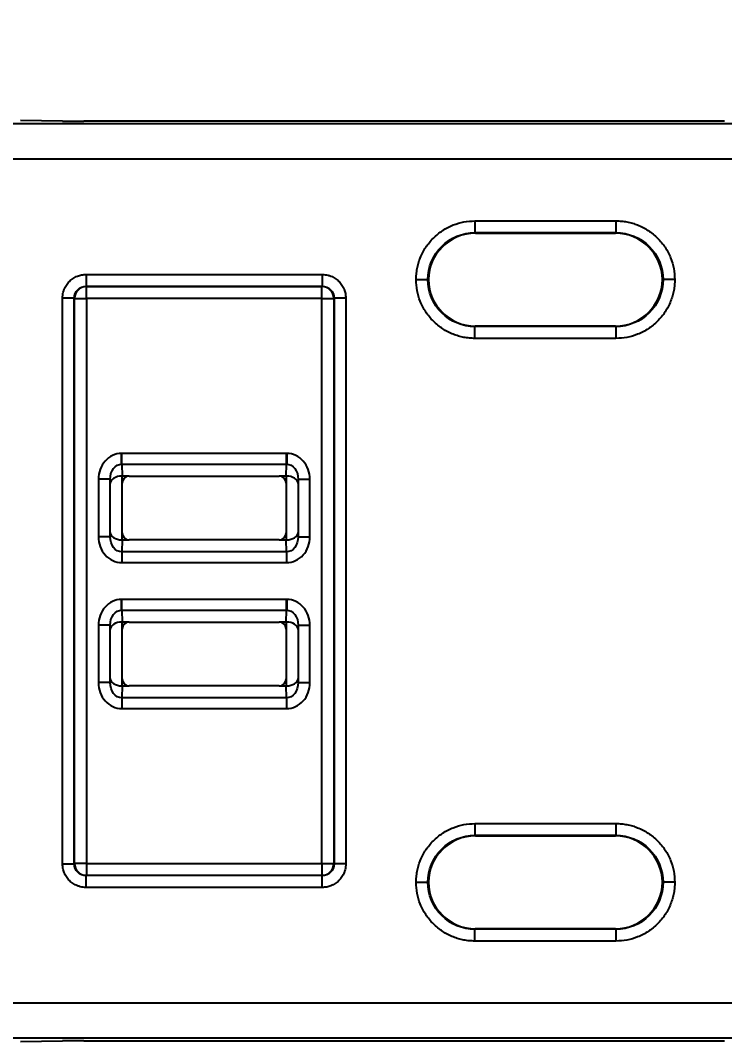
# Model space of a CAD drawing. Header units: inches. Extents: x 897.4 to 914.4, y -8.5 to 2.5.
# Drawn here: x 903.022 to 903.611, y -0.306 to 0.548 of the extents above; entities that cross this region are included whole.
import ezdxf

# ---------------------------------------------------------------- set-up
doc = ezdxf.new("R2010")
doc.units = ezdxf.units.IN
doc.header["$LTSCALE"] = 4
doc.header["$MEASUREMENT"] = 0
doc.layers.get('0').update_dxf_attribs({"linetype": 'CONTINUOUS'})
doc.layers.get('DEFPOINTS').update_dxf_attribs({"linetype": 'CONTINUOUS'})
doc.layers.add('DIMENSIONS', color=140, linetype='CONTINUOUS')
doc.styles.get("Standard").update_dxf_attribs({"font": 'romans.shx'})
doc.dimstyles.get("Standard").update_dxf_attribs({"dimtxt": 0.15, "dimasz": 0.18, "dimexe": 0.0625, "dimexo": 0.125, "dimgap": 0.0625, "dimtad": 0, "dimtih": 1, "dimtoh": 1, "dimzin": 0, "dimdsep": 46, "dimtxsty": 'Standard', "dimcen": 0.09, "dimadec": 0, "dimazin": 0, "dimtfac": 1, "dimtofl": 0, "dimtmove": 0, "dimatfit": 3, "dimfxl": 1, "dimtolj": 1, "dimtzin": 0, "dimarcsym": 0})

# ---------------------------------------------------------------- blocks, each defined once
blk = doc.blocks.new('*D14')
at = {"layer": 'DEFPOINTS', "color": 0}
for p in [(906.0023, 1.19394), (902.10105, 0.38594), (906.0023, 0.38594)]:
    blk.add_point(p, dxfattribs=at)
at = {"layer": 'DIMENSIONS', "color": 0, "lineweight": -2}
for p, q in [((902.10105, 0.51094), (902.10105, 1.25644)), ((906.0023, 0.51094), (906.0023, 1.25644)), ((902.28105, 1.19394), (903.67132, 1.19394)), ((905.8223, 1.19394), (904.43203, 1.19394))]:
    blk.add_line(p, q, dxfattribs=at)
at = {"layer": 'DIMENSIONS', "color": 0}
for points in [[(902.28105, 1.22394), (902.28105, 1.16394), (902.10105, 1.19394)], [(905.8223, 1.22394), (905.8223, 1.16394), (906.0023, 1.19394)]]:
    blk.add_solid(points, dxfattribs=at)
at = {"layer": 'DIMENSIONS', "color": 0, "char_height": 0.15, "attachment_point": 5}
for s, insert in [('\\A1;3.90', (904.05167, 1.33144)), ('\\A1;[99.1]', (904.05167, 1.01715))]:
    blk.add_mtext(s, dxfattribs=dict(at, insert=insert))

msp = doc.modelspace()

# ---------------------------------------------------------------- linework, layer by layer
for p, q in [((903.98946, 0.46125), (902.97318, 0.46125)), ((903.05731, 0.46359), (903.02201, 0.46425)), ((903.61093, 0.46349), (903.07515, 0.46349)), ((903.98844, 0.43172), (902.97318, 0.43172)), ((903.40215, 0.3802), (903.52009, 0.3802)), ((903.40215, 0.3802), (903.40215, 0.37036)), ((903.52009, 0.3802), (903.52009, 0.37036)), ((903.40215, 0.37036), (903.52009, 0.37036)), ((903.40215, 0.37036), (903.40258, 0.36993)), ((903.40258, 0.36993), (903.51966, 0.36993)), ((903.51966, 0.36993), (903.52009, 0.37036)), ((903.07692, 0.33535), (903.27446, 0.33535)), ((903.07692, 0.33535), (903.07692, 0.32551)), ((903.27446, 0.33535), (903.27446, 0.32551)), ((903.07692, 0.32551), (903.27446, 0.32551)), ((903.07692, 0.32551), (903.07718, 0.32525)), ((903.07718, 0.32525), (903.2742, 0.32525)), ((903.07718, 0.31541), (903.07718, 0.32525)), ((903.2742, 0.32525), (903.27446, 0.32551)), ((903.2742, 0.31541), (903.2742, 0.32525)), ((903.36322, 0.33107), (903.36278, 0.33107)), ((903.55903, 0.33107), (903.55946, 0.33107)), ((903.05724, -0.15746), (903.05724, 0.31567)), ((903.06708, 0.31567), (903.05724, 0.31567)), ((903.06708, -0.15746), (903.06708, 0.31567)), ((903.06734, 0.31541), (903.06708, 0.31567)), ((903.06734, -0.1572), (903.06734, 0.31541)), ((903.06734, 0.31541), (903.07718, 0.31541)), ((903.07718, 0.31541), (903.07718, -0.1572)), ((903.2742, 0.31541), (903.07718, 0.31541)), ((903.2742, 0.31541), (903.28404, 0.31541)), ((903.2742, -0.1572), (903.2742, 0.31541)), ((903.2843, 0.31567), (903.28404, 0.31541)), ((903.28404, 0.31541), (903.28404, -0.1572)), ((903.2843, 0.31567), (903.2843, -0.15746)), ((903.29414, 0.31567), (903.2843, 0.31567)), ((903.29414, 0.31567), (903.29414, -0.15746)), ((903.40258, 0.29222), (903.40215, 0.29179)), ((903.52009, 0.29179), (903.40215, 0.29179)), ((903.40215, 0.28195), (903.40215, 0.29179)), ((903.51966, 0.29222), (903.40258, 0.29222)), ((903.52009, 0.29179), (903.51966, 0.29222)), ((903.52009, 0.29179), (903.52009, 0.28195)), ((903.52009, 0.28195), (903.40215, 0.28195)), ((903.10681, 0.18577), (903.10647, 0.18577)), ((903.24457, 0.18577), (903.10681, 0.18577)), ((903.10681, 0.17685), (903.10681, 0.18577)), ((903.24491, 0.18577), (903.24457, 0.18577)), ((903.24457, 0.17685), (903.24457, 0.18577)), ((903.10681, 0.17685), (903.24457, 0.17685)), ((903.10681, 0.17685), (903.10699, 0.16683)), ((903.24439, 0.16683), (903.24457, 0.17685)), ((903.08719, 0.16413), (903.08719, 0.11613)), ((903.09703, 0.16413), (903.08719, 0.16413)), ((903.09703, 0.11613), (903.09703, 0.16413)), ((903.0971, 0.16056), (903.09703, 0.16413)), ((903.10694, 0.16683), (903.10694, 0.11343)), ((903.11298, 0.16683), (903.10699, 0.16683)), ((903.11298, 0.16683), (903.2384, 0.16683)), ((903.24439, 0.16683), (903.2384, 0.16683)), ((903.24444, 0.11343), (903.24444, 0.16683)), ((903.25434, 0.16413), (903.25428, 0.16056)), ((903.25434, 0.16413), (903.25434, 0.11613)), ((903.25434, 0.16413), (903.26419, 0.16413)), ((903.26419, 0.11613), (903.26419, 0.16413)), ((903.0971, 0.1197), (903.0971, 0.16056)), ((903.10707, 0.11933), (903.10707, 0.16093)), ((903.24431, 0.16093), (903.24431, 0.11933)), ((903.25428, 0.16056), (903.25428, 0.1197)), ((903.09703, 0.11613), (903.0971, 0.1197)), ((903.25428, 0.1197), (903.25434, 0.11613)), ((903.09703, 0.11613), (903.08719, 0.11613)), ((903.10699, 0.11343), (903.10681, 0.10341)), ((903.10699, 0.11343), (903.11298, 0.11343)), ((903.2384, 0.11343), (903.11298, 0.11343)), ((903.2384, 0.11343), (903.24439, 0.11343)), ((903.24457, 0.10341), (903.24439, 0.11343)), ((903.25434, 0.11613), (903.26419, 0.11613)), ((903.10681, 0.10341), (903.10681, 0.09449)), ((903.24457, 0.10341), (903.10681, 0.10341)), ((903.24457, 0.10341), (903.24457, 0.09449)), ((903.10681, 0.09449), (903.24457, 0.09449)), ((903.10681, 0.06372), (903.10647, 0.06372)), ((903.24457, 0.06372), (903.10681, 0.06372)), ((903.10681, 0.0548), (903.10681, 0.06372)), ((903.24491, 0.06372), (903.24457, 0.06372)), ((903.24457, 0.0548), (903.24457, 0.06372)), ((903.10681, 0.0548), (903.24457, 0.0548)), ((903.10681, 0.0548), (903.10699, 0.04478)), ((903.24439, 0.04478), (903.24457, 0.0548)), ((903.10694, 0.04478), (903.10694, -0.00862)), ((903.11298, 0.04478), (903.10699, 0.04478)), ((903.11298, 0.04478), (903.2384, 0.04478)), ((903.24439, 0.04478), (903.2384, 0.04478)), ((903.24444, -0.00862), (903.24444, 0.04478)), ((903.08719, 0.04208), (903.08719, -0.00592)), ((903.09703, 0.04208), (903.08719, 0.04208)), ((903.09703, -0.00592), (903.09703, 0.04208)), ((903.0971, 0.03851), (903.09703, 0.04208)), ((903.0971, -0.00235), (903.0971, 0.03851)), ((903.10707, -0.00272), (903.10707, 0.03888)), ((903.24431, 0.03888), (903.24431, -0.00272)), ((903.25434, 0.04208), (903.25428, 0.03851)), ((903.25428, 0.03851), (903.25428, -0.00235)), ((903.25434, 0.04208), (903.25434, -0.00592)), ((903.25434, 0.04208), (903.26419, 0.04208)), ((903.26419, -0.00592), (903.26419, 0.04208)), ((903.09703, -0.00592), (903.08719, -0.00592)), ((903.09703, -0.00592), (903.0971, -0.00235)), ((903.25428, -0.00235), (903.25434, -0.00592)), ((903.25434, -0.00592), (903.26419, -0.00592)), ((903.10699, -0.00862), (903.10681, -0.01864)), ((903.10699, -0.00862), (903.11298, -0.00862)), ((903.2384, -0.00862), (903.11298, -0.00862)), ((903.2384, -0.00862), (903.24439, -0.00862)), ((903.24457, -0.01864), (903.24439, -0.00862)), ((903.10681, -0.01864), (903.10681, -0.02756)), ((903.24457, -0.01864), (903.10681, -0.01864)), ((903.24457, -0.01864), (903.24457, -0.02756)), ((903.10681, -0.02756), (903.24457, -0.02756)), ((903.40215, -0.12374), (903.52009, -0.12374)), ((903.40215, -0.12374), (903.40215, -0.13358)), ((903.52009, -0.12374), (903.52009, -0.13358)), ((903.40215, -0.13358), (903.52009, -0.13358)), ((903.40215, -0.13358), (903.40258, -0.13401)), ((903.40258, -0.13401), (903.51966, -0.13401)), ((903.51966, -0.13401), (903.52009, -0.13358)), ((903.05724, -0.15746), (903.06708, -0.15746)), ((903.06708, -0.15746), (903.06734, -0.1572)), ((903.07718, -0.1572), (903.06734, -0.1572)), ((903.07718, -0.1572), (903.07718, -0.16704)), ((903.07718, -0.1572), (903.2742, -0.1572)), ((903.2742, -0.1572), (903.2742, -0.16704)), ((903.2742, -0.1572), (903.28404, -0.1572)), ((903.28404, -0.1572), (903.2843, -0.15746)), ((903.29414, -0.15746), (903.2843, -0.15746)), ((903.07718, -0.16704), (903.07692, -0.1673)), ((903.27446, -0.1673), (903.07692, -0.1673)), ((903.07692, -0.17714), (903.07692, -0.1673)), ((903.2742, -0.16704), (903.07718, -0.16704)), ((903.27446, -0.1673), (903.2742, -0.16704)), ((903.27446, -0.17714), (903.27446, -0.1673)), ((903.27446, -0.17714), (903.07692, -0.17714)), ((903.36322, -0.17286), (903.36278, -0.17286)), ((903.55903, -0.17286), (903.55946, -0.17286)), ((903.40258, -0.21172), (903.40215, -0.21215)), ((903.52009, -0.21215), (903.40215, -0.21215)), ((903.40215, -0.22199), (903.40215, -0.21215)), ((903.51966, -0.21172), (903.40258, -0.21172)), ((903.52009, -0.21215), (903.51966, -0.21172)), ((903.52009, -0.21215), (903.52009, -0.22199)), ((903.52009, -0.22199), (903.40215, -0.22199)), ((902.97318, -0.27351), (903.98844, -0.27351)), ((902.97318, -0.30304), (903.98946, -0.30304)), ((903.02201, -0.30603), (903.05731, -0.30537)), ((903.07515, -0.30528), (903.61093, -0.30528))]:
    msp.add_line(p, q)
at = {"flags": 128}
for points in [[(903.10664, 0.17685), (903.10663, 0.17753), (903.10661, 0.17837), (903.10659, 0.17936), (903.10657, 0.18048), (903.10655, 0.18171), (903.10652, 0.18301), (903.1065, 0.18438), (903.10647, 0.18577)], [(903.24491, 0.18577), (903.24488, 0.18438), (903.24486, 0.18301), (903.24483, 0.18171), (903.24481, 0.18048), (903.24479, 0.17936), (903.24477, 0.17837), (903.24475, 0.17753), (903.24474, 0.17685)], [(903.10664, 0.0548), (903.10663, 0.05548), (903.10661, 0.05632), (903.10659, 0.05731), (903.10657, 0.05843), (903.10655, 0.05966), (903.10652, 0.06097), (903.1065, 0.06233), (903.10647, 0.06372)], [(903.24491, 0.06372), (903.24488, 0.06233), (903.24486, 0.06097), (903.24483, 0.05966), (903.24481, 0.05843), (903.24479, 0.05731), (903.24477, 0.05632), (903.24475, 0.05548), (903.24474, 0.0548)]]:
    msp.add_lwpolyline(points, dxfattribs=at)
for centre, start, end in [((903.07718, 0.31541), 90.0049, 179.99488), ((903.2742, 0.31541), 0.00487, 89.99491), ((903.07718, -0.1572), 180.00512, 269.9951), ((903.2742, -0.1572), 270.00509, 359.99513)]:
    msp.add_arc(centre, 0.00984, start, end)
for centre, major_axis, ratio, start_param, end_param in [((903.07515, 0.46366), (0.01969, 0), 0.008727, 3.577925, 4.712389), ((903.40258, 0.33056), (0.02784, -0.02784), 0.999924, 2.356233, 3.913901), ((903.51966, 0.33056), (-0.02784, -0.02784), 0.999924, 2.369284, 3.926953), ((903.40258, 0.33159), (0.02784, 0.02784), 0.999924, 2.369285, 3.926953), ((903.51966, 0.33159), (-0.02784, 0.02784), 0.999924, 2.356233, 3.9139), ((903.10694, 0.16056), (0.00984, 0.00009), 0.637023, 1.562317, 3.126906), ((903.11298, 0.16093), (0.00418, -0.00418), 0.999924, 2.356233, 3.926953), ((903.2384, 0.16093), (-0.00418, -0.00418), 0.999924, 2.356233, 3.926953), ((903.24444, 0.16056), (0.00984, -0.00009), 0.637023, 0.014687, 1.579276), ((903.10694, 0.1197), (0.00984, -0.00009), 0.637023, 3.15628, 4.720869), ((903.24444, 0.1197), (0.00984, 0.00009), 0.637023, 4.703909, 6.268498), ((903.11298, 0.11933), (-0.00418, -0.00418), 0.999924, 5.497825, 7.068545), ((903.2384, 0.11933), (0.00418, -0.00418), 0.999924, 5.497825, 7.068545), ((903.10694, 0.03851), (0.00984, 0.00009), 0.637023, 1.562317, 3.126906), ((903.11298, 0.03888), (0.00418, -0.00418), 0.999924, 2.356233, 3.926953), ((903.2384, 0.03888), (-0.00418, -0.00418), 0.999924, 2.356233, 3.926953), ((903.24444, 0.03851), (0.00984, -0.00009), 0.637023, 0.014687, 1.579276), ((903.10694, -0.00235), (0.00984, -0.00009), 0.637023, 3.15628, 4.720869), ((903.11298, -0.00272), (-0.00418, -0.00418), 0.999924, 5.497825, 7.068545), ((903.2384, -0.00272), (0.00418, -0.00418), 0.999924, 5.497825, 7.068545), ((903.24444, -0.00235), (0.00984, 0.00009), 0.637023, 4.703909, 6.268498), ((903.40258, -0.17338), (0.02784, -0.02784), 0.999924, 2.356233, 3.913901), ((903.51966, -0.17338), (-0.02784, -0.02784), 0.999924, 2.369285, 3.926953), ((903.40258, -0.17235), (0.02784, 0.02784), 0.999924, 2.369285, 3.926953), ((903.51966, -0.17235), (-0.02784, 0.02784), 0.999924, 2.356233, 3.913901), ((903.07515, -0.30545), (0.01969, 0), 0.008727, 1.570796, 2.70526)]:
    msp.add_ellipse(centre, major_axis=major_axis, ratio=ratio, start_param=start_param, end_param=end_param)
for points, knots in [([(903.35294, 0.33105), (903.35298, 0.3326), (903.35307, 0.33569), (903.35375, 0.34028), (903.35483, 0.34478), (903.35693, 0.35087), (903.36074, 0.35824), (903.36714, 0.36604), (903.37495, 0.37244), (903.38369, 0.37692), (903.39288, 0.37971), (903.39906, 0.38004), (903.40215, 0.3802)], [0, 0, 0, 0, 0.060274, 0.120045, 0.179851, 0.240228, 0.370043, 0.500131, 0.629944, 0.760033, 0.879946, 1, 1, 1, 1]), ([(903.52009, 0.3802), (903.52164, 0.38016), (903.52473, 0.38008), (903.52931, 0.37941), (903.53382, 0.37833), (903.5399, 0.37624), (903.54728, 0.37245), (903.55508, 0.36606), (903.5615, 0.35827), (903.56599, 0.34954), (903.56879, 0.34036), (903.56913, 0.33419), (903.5693, 0.33109)], [0, 0, 0, 0, 0.060277, 0.12005, 0.179859, 0.240239, 0.370048, 0.500131, 0.629938, 0.760022, 0.87994, 1, 1, 1, 1]), ([(903.36278, 0.33107), (903.36281, 0.34137), (903.36706, 0.35159), (903.38163, 0.36613), (903.39186, 0.37036), (903.40215, 0.37036)], [0, 0, 0, 0, 0.5, 0.5, 1, 1, 1, 1]), ([(903.52009, 0.37036), (903.53039, 0.37036), (903.54062, 0.36613), (903.55519, 0.35159), (903.55944, 0.34137), (903.55946, 0.33107)], [0, 0, 0, 0, 0.5, 0.5, 1, 1, 1, 1]), ([(903.05724, 0.31567), (903.05726, 0.31649), (903.05732, 0.31813), (903.05781, 0.32056), (903.05872, 0.3234), (903.06034, 0.32654), (903.06288, 0.32966), (903.06602, 0.33224), (903.06951, 0.33403), (903.0732, 0.33516), (903.07567, 0.33529), (903.07692, 0.33535)], [0, 0, 0, 0, 0.079599, 0.159226, 0.240133, 0.368604, 0.500069, 0.628541, 0.760008, 0.87928, 1, 1, 1, 1]), ([(903.27446, 0.33535), (903.27528, 0.33533), (903.27692, 0.33527), (903.27935, 0.33478), (903.28219, 0.33387), (903.28533, 0.33225), (903.28845, 0.32971), (903.29103, 0.32657), (903.29282, 0.32308), (903.29395, 0.31939), (903.29408, 0.31692), (903.29414, 0.31567)], [0, 0, 0, 0, 0.079599, 0.159226, 0.240133, 0.368604, 0.500069, 0.628541, 0.760008, 0.87928, 1, 1, 1, 1]), ([(903.06708, 0.31567), (903.06708, 0.31825), (903.06814, 0.32081), (903.07178, 0.32445), (903.07434, 0.32551), (903.07692, 0.32551)], [0, 0, 0, 0, 0.5, 0.5, 1, 1, 1, 1]), ([(903.27446, 0.32551), (903.27704, 0.32551), (903.2796, 0.32445), (903.28324, 0.32081), (903.2843, 0.31825), (903.2843, 0.31567)], [0, 0, 0, 0, 0.5, 0.5, 1, 1, 1, 1]), ([(903.35294, 0.33105), (903.35525, 0.33106), (903.35795, 0.33106), (903.36179, 0.33106), (903.36276, 0.33107), (903.36278, 0.33107)], [0, 0, 0, 0, 0.5, 0.5, 1, 1, 1, 1]), ([(903.40215, 0.28195), (903.4006, 0.28199), (903.39752, 0.28207), (903.39293, 0.28274), (903.38843, 0.28382), (903.38234, 0.28591), (903.37497, 0.2897), (903.36716, 0.29608), (903.36075, 0.30388), (903.35626, 0.31261), (903.35345, 0.32178), (903.35311, 0.32796), (903.35294, 0.33105)], [0, 0, 0, 0, 0.060277, 0.12005, 0.179859, 0.240239, 0.370048, 0.500131, 0.629938, 0.760022, 0.87994, 1, 1, 1, 1]), ([(903.40215, 0.29179), (903.39186, 0.29179), (903.38163, 0.29602), (903.36706, 0.31056), (903.36281, 0.32078), (903.36278, 0.33107)], [0, 0, 0, 0, 0.5, 0.5, 1, 1, 1, 1]), ([(903.5693, 0.33109), (903.56926, 0.32954), (903.56918, 0.32646), (903.5685, 0.32187), (903.56741, 0.31737), (903.56532, 0.31128), (903.56151, 0.30391), (903.55511, 0.29611), (903.5473, 0.28971), (903.53855, 0.28523), (903.52937, 0.28244), (903.52319, 0.28211), (903.52009, 0.28195)], [0, 0, 0, 0, 0.060274, 0.120045, 0.179851, 0.240228, 0.370043, 0.500131, 0.629944, 0.760033, 0.879946, 1, 1, 1, 1]), ([(903.55946, 0.33107), (903.55944, 0.32078), (903.55519, 0.31056), (903.54062, 0.29602), (903.53039, 0.29179), (903.52009, 0.29179)], [0, 0, 0, 0, 0.5, 0.5, 1, 1, 1, 1]), ([(903.5693, 0.33109), (903.567, 0.33109), (903.56429, 0.33109), (903.56046, 0.33108), (903.55948, 0.33108), (903.55946, 0.33107)], [0, 0, 0, 0, 0.5, 0.5, 1, 1, 1, 1]), ([(903.10647, 0.18577), (903.10137, 0.18567), (903.09637, 0.1833), (903.08926, 0.17531), (903.08719, 0.16976), (903.08719, 0.16413)], [0, 0, 0, 0, 0.5, 0.5, 1, 1, 1, 1]), ([(903.26419, 0.16413), (903.26419, 0.16976), (903.26212, 0.17531), (903.255, 0.1833), (903.25001, 0.18567), (903.24491, 0.18577)], [0, 0, 0, 0, 0.5, 0.5, 1, 1, 1, 1]), ([(903.09703, 0.16413), (903.09703, 0.16745), (903.09805, 0.17072), (903.10159, 0.17541), (903.10409, 0.1768), (903.10664, 0.17685)], [0, 0, 0, 0, 0.5, 0.5, 1, 1, 1, 1]), ([(903.24474, 0.17685), (903.24729, 0.1768), (903.24979, 0.17541), (903.25333, 0.17072), (903.25435, 0.16745), (903.25434, 0.16413)], [0, 0, 0, 0, 0.5, 0.5, 1, 1, 1, 1]), ([(903.08719, 0.11613), (903.08719, 0.11044), (903.0893, 0.10483), (903.09656, 0.09682), (903.10165, 0.09449), (903.10681, 0.09449)], [0, 0, 0, 0, 0.5, 0.5, 1, 1, 1, 1]), ([(903.10681, 0.10341), (903.10423, 0.1034), (903.10169, 0.10476), (903.09807, 0.10947), (903.09703, 0.11278), (903.09703, 0.11613)], [0, 0, 0, 0, 0.5, 0.5, 1, 1, 1, 1]), ([(903.24457, 0.09449), (903.24973, 0.09449), (903.25482, 0.09682), (903.26208, 0.10483), (903.26419, 0.11044), (903.26419, 0.11613)], [0, 0, 0, 0, 0.5, 0.5, 1, 1, 1, 1]), ([(903.25434, 0.11613), (903.25435, 0.11278), (903.25331, 0.10947), (903.24969, 0.10476), (903.24715, 0.1034), (903.24457, 0.10341)], [0, 0, 0, 0, 0.5, 0.5, 1, 1, 1, 1]), ([(903.10647, 0.06372), (903.10137, 0.06362), (903.09637, 0.06125), (903.08926, 0.05326), (903.08719, 0.04771), (903.08719, 0.04208)], [0, 0, 0, 0, 0.5, 0.5, 1, 1, 1, 1]), ([(903.26419, 0.04208), (903.26419, 0.04771), (903.26212, 0.05326), (903.255, 0.06125), (903.25001, 0.06362), (903.24491, 0.06372)], [0, 0, 0, 0, 0.5, 0.5, 1, 1, 1, 1]), ([(903.09703, 0.04208), (903.09703, 0.0454), (903.09805, 0.04867), (903.10159, 0.05336), (903.10409, 0.05475), (903.10664, 0.0548)], [0, 0, 0, 0, 0.5, 0.5, 1, 1, 1, 1]), ([(903.24474, 0.0548), (903.24729, 0.05475), (903.24979, 0.05336), (903.25333, 0.04867), (903.25435, 0.0454), (903.25434, 0.04208)], [0, 0, 0, 0, 0.5, 0.5, 1, 1, 1, 1]), ([(903.08719, -0.00592), (903.08719, -0.01161), (903.0893, -0.01722), (903.09656, -0.02523), (903.10165, -0.02756), (903.10681, -0.02756)], [0, 0, 0, 0, 0.5, 0.5, 1, 1, 1, 1]), ([(903.10681, -0.01864), (903.10423, -0.01865), (903.10169, -0.01728), (903.09807, -0.01258), (903.09703, -0.00927), (903.09703, -0.00592)], [0, 0, 0, 0, 0.5, 0.5, 1, 1, 1, 1]), ([(903.24457, -0.02756), (903.24973, -0.02756), (903.25482, -0.02523), (903.26208, -0.01722), (903.26419, -0.01161), (903.26419, -0.00592)], [0, 0, 0, 0, 0.5, 0.5, 1, 1, 1, 1]), ([(903.25434, -0.00592), (903.25435, -0.00927), (903.25331, -0.01258), (903.24969, -0.01728), (903.24715, -0.01865), (903.24457, -0.01864)], [0, 0, 0, 0, 0.5, 0.5, 1, 1, 1, 1]), ([(903.35294, -0.17288), (903.35298, -0.17133), (903.35307, -0.16825), (903.35375, -0.16366), (903.35483, -0.15916), (903.35693, -0.15307), (903.36074, -0.1457), (903.36714, -0.1379), (903.37495, -0.13149), (903.38369, -0.12702), (903.39288, -0.12423), (903.39906, -0.1239), (903.40215, -0.12374)], [0, 0, 0, 0, 0.060274, 0.120045, 0.179851, 0.240228, 0.370043, 0.500131, 0.629944, 0.760033, 0.879946, 1, 1, 1, 1]), ([(903.52009, -0.12374), (903.52164, -0.12378), (903.52473, -0.12386), (903.52931, -0.12453), (903.53382, -0.12561), (903.5399, -0.1277), (903.54728, -0.13149), (903.55508, -0.13787), (903.5615, -0.14567), (903.56599, -0.1544), (903.56879, -0.16357), (903.56913, -0.16975), (903.5693, -0.17284)], [0, 0, 0, 0, 0.060277, 0.12005, 0.179859, 0.240239, 0.370048, 0.500131, 0.629938, 0.760022, 0.87994, 1, 1, 1, 1]), ([(903.36278, -0.17286), (903.36281, -0.16257), (903.36706, -0.15235), (903.38163, -0.13781), (903.39186, -0.13358), (903.40215, -0.13358)], [0, 0, 0, 0, 0.5, 0.5, 1, 1, 1, 1]), ([(903.52009, -0.13358), (903.53039, -0.13358), (903.54062, -0.13781), (903.55519, -0.15235), (903.55944, -0.16257), (903.55946, -0.17286)], [0, 0, 0, 0, 0.5, 0.5, 1, 1, 1, 1]), ([(903.07692, -0.17714), (903.0761, -0.17711), (903.07446, -0.17706), (903.07203, -0.17657), (903.06919, -0.17566), (903.06605, -0.17404), (903.06293, -0.1715), (903.06035, -0.16836), (903.05856, -0.16487), (903.05743, -0.16118), (903.0573, -0.1587), (903.05724, -0.15746)], [0, 0, 0, 0, 0.0795986, 0.1592259, 0.2401326, 0.3686038, 0.5000689, 0.6285406, 0.7600078, 0.8792795, 1, 1, 1, 1]), ([(903.07692, -0.1673), (903.07434, -0.1673), (903.07178, -0.16624), (903.06814, -0.1626), (903.06708, -0.16004), (903.06708, -0.15746)], [0, 0, 0, 0, 0.5, 0.5, 1, 1, 1, 1]), ([(903.29414, -0.15746), (903.29411, -0.15828), (903.29406, -0.15992), (903.29357, -0.16235), (903.29266, -0.16519), (903.29104, -0.16833), (903.28849, -0.17145), (903.28536, -0.17403), (903.28187, -0.17582), (903.27818, -0.17695), (903.2757, -0.17708), (903.27446, -0.17714)], [0, 0, 0, 0, 0.079599, 0.159226, 0.240133, 0.368604, 0.500069, 0.628541, 0.760008, 0.87928, 1, 1, 1, 1]), ([(903.2843, -0.15746), (903.2843, -0.16004), (903.28324, -0.1626), (903.2796, -0.16624), (903.27704, -0.1673), (903.27446, -0.1673)], [0, 0, 0, 0, 0.5, 0.5, 1, 1, 1, 1]), ([(903.35294, -0.17288), (903.35525, -0.17288), (903.35795, -0.17288), (903.36179, -0.17287), (903.36276, -0.17287), (903.36278, -0.17286)], [0, 0, 0, 0, 0.5, 0.5, 1, 1, 1, 1]), ([(903.40215, -0.22199), (903.4006, -0.22195), (903.39752, -0.22187), (903.39293, -0.2212), (903.38843, -0.22012), (903.38234, -0.21803), (903.37497, -0.21424), (903.36716, -0.20785), (903.36075, -0.20006), (903.35626, -0.19133), (903.35345, -0.18215), (903.35311, -0.17597), (903.35294, -0.17288)], [0, 0, 0, 0, 0.060277, 0.12005, 0.179859, 0.240239, 0.370048, 0.500131, 0.629938, 0.760022, 0.87994, 1, 1, 1, 1]), ([(903.40215, -0.21215), (903.39186, -0.21215), (903.38163, -0.20792), (903.36706, -0.19338), (903.36281, -0.18316), (903.36278, -0.17286)], [0, 0, 0, 0, 0.5, 0.5, 1, 1, 1, 1]), ([(903.5693, -0.17284), (903.56926, -0.17439), (903.56918, -0.17748), (903.5685, -0.18207), (903.56741, -0.18657), (903.56532, -0.19265), (903.56151, -0.20003), (903.55511, -0.20783), (903.5473, -0.21423), (903.53855, -0.21871), (903.52937, -0.2215), (903.52319, -0.22183), (903.52009, -0.22199)], [0, 0, 0, 0, 0.060274, 0.120045, 0.179851, 0.240228, 0.370043, 0.500131, 0.629944, 0.760033, 0.879946, 1, 1, 1, 1]), ([(903.55946, -0.17286), (903.55944, -0.18316), (903.55519, -0.19338), (903.54062, -0.20792), (903.53039, -0.21215), (903.52009, -0.21215)], [0, 0, 0, 0, 0.5, 0.5, 1, 1, 1, 1]), ([(903.5693, -0.17284), (903.567, -0.17285), (903.56429, -0.17285), (903.56046, -0.17285), (903.55948, -0.17286), (903.55946, -0.17286)], [0, 0, 0, 0, 0.5, 0.5, 1, 1, 1, 1])]:
    msp.add_open_spline(points, degree=3, knots=knots)
for points in [[(903.10664, 0.17685), (903.10669, 0.17685), (903.10675, 0.17685), (903.10681, 0.17685)], [(903.24457, 0.17685), (903.24463, 0.17685), (903.24468, 0.17685), (903.24474, 0.17685)], [(903.10664, 0.0548), (903.10669, 0.0548), (903.10675, 0.0548), (903.10681, 0.0548)], [(903.24457, 0.0548), (903.24463, 0.0548), (903.24468, 0.0548), (903.24474, 0.0548)]]:
    msp.add_open_spline(points, degree=3)

# ---------------------------------------------------------------- dimensions: what is measured, and where the dimension line sits
at = {"layer": 'DIMENSIONS'}
dim = msp.add_linear_dim(base=(906.0023, 1.19394), p1=(902.10105, 0.38594), p2=(906.0023, 0.38594), dimstyle='Standard', override={"dimpost": '\\X'}, dxfattribs=at)
dim.commit()
dim.dimension.update_dxf_attribs({"geometry": '*D14', "text_midpoint": (904.05167, 1.19394)})

doc.saveas('drawing.dxf')
